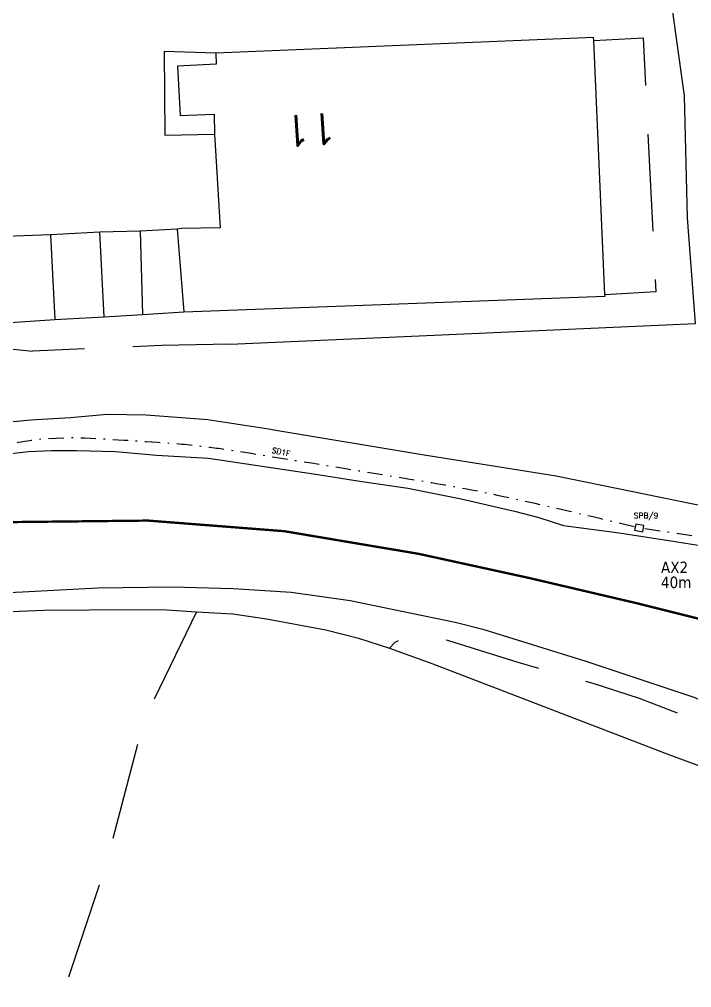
# Model space of a CAD drawing. Extents: x 441020 to 630336, y 432046 to 448236.
# Drawn here: x 628962.4 to 629006.4, y 447514.9 to 447578.3 of the extents above; entities that cross this region are included whole.
import ezdxf

# ---------------------------------------------------------------- set-up
doc = ezdxf.new("R2010")
doc.units = 0
for name, pattern in [('1004', [6, 4, -2]), ('DASHDOT1', [2, 1, -0.5, 0, -0.5]), ('HIDDEN', [9.525, 6.35, -3.175]), ('SDLoops', [2, 1, 0, 1])]:
    doc.linetypes.add(name, pattern=pattern)
doc.layers.get('0').update_dxf_attribs({"color": 222, "linetype": 'CONTINUOUS'})
for name, color, linetype in [('BUILDOUT', 8, 'CONTINUOUS'), ('BUILDPK', 8, 'HIDDEN'), ('BUILDTXT', 8, 'CONTINUOUS'), ('du-EXISTINGBOX', 181, 'CONTINUOUS'), ('du-EXISTINGDUCT-F1', 181, 'DASHDOT1'), ('du-EXISTINGTEXT', 181, 'CONTINUOUS'), ('GENLINE', 8, 'CONTINUOUS'), ('GENPECK', 8, 'HIDDEN'), ('LINES', 7, 'CONTINUOUS'), ('ROAD', 7, 'CONTINUOUS'), ('UTC MOVA LOOP LABELS', 1, 'CONTINUOUS'), ('VEGSUP', 8, 'HIDDEN')]:
    doc.layers.add(name, color=color, linetype=linetype)
doc.styles.add('KTS_TAHOMA', font='tahoma.ttf')
doc.styles.get("Standard").update_dxf_attribs({"font": 'simplex'})

# ---------------------------------------------------------------- blocks, each defined once
blk = doc.blocks.new('SPB')
at = {"flags": 128}
blk.add_lwpolyline([(-0.275, 0.2), (-0.275, -0.2), (0.275, -0.2), (0.275, 0.2)], close=True, dxfattribs=at)

msp = doc.modelspace()

# ---------------------------------------------------------------- linework, layer by layer
at = {"layer": 'BUILDOUT', "flags": 128}
for points in [[(628973.16, 447559.128), (629000.703, 447560.158), (629000.686, 447560.257), (628999.968, 447576.887), (628999.933, 447577.084), (628975.234, 447576.051)], [(628975.234, 447576.051), (628975.257, 447575.344), (628972.743, 447575.203), (628972.909, 447571.982), (628975.128, 447572.071), (628975.158, 447570.756), (628975.535, 447564.628), (628973.003, 447564.585)], [(628972.708, 447564.532), (628973.16, 447559.128)]]:
    msp.add_lwpolyline(points, dxfattribs=at)
at = {"layer": 'BUILDPK', "flags": 128}
msp.add_lwpolyline([(628999.968, 447576.887), (629003.189, 447577.053), (629004.005, 447560.44), (629000.686, 447560.257)], dxfattribs=at)
at = {"layer": 'du-EXISTINGDUCT-F1', "flags": 128}
msp.add_lwpolyline([(629002.588, 447545.069, 0.006657), (628993.95, 447547.067, 0.012658), (628989.37, 447547.942, 0.001355), (628976.767, 447549.986, 0.007942), (628974.611, 447550.294, 0.016324), (628971.779, 447550.56, 0.007123), (628965.947, 447550.9), (628963.83, 447550.799, 0.015985), (628960.351, 447550.252)], format="xyb", dxfattribs=at)
msp.add_lwpolyline([(629016.759, 447542.982), (629003.276, 447544.94)], dxfattribs=at)
at = {"layer": 'GENLINE', "flags": 128}
for points in [[(628976.174, 447557.022), (628987.562, 447557.521), (629006.608, 447558.363), (629006.091, 447565.279), (629005.892, 447573.267), (629004.772, 447581.295)], [(628971.862, 447576.163), (628971.92, 447570.689), (628975.158, 447570.756)], [(628975.234, 447576.051), (628971.862, 447576.163)], [(628973.003, 447564.585), (628972.708, 447564.532), (628970.293, 447564.408), (628967.663, 447564.347), (628964.442, 447564.182), (628961.517, 447564.069), (628961.806, 447558.433)], [(628967.935, 447558.81), (628967.663, 447564.347)], [(628970.293, 447564.408), (628970.449, 447558.951)], [(628964.442, 447564.182), (628964.714, 447558.644)], [(628961.806, 447558.433), (628964.714, 447558.644), (628967.935, 447558.81), (628970.449, 447558.951), (628973.16, 447559.128)], [(628960.574, 447556.792), (628961.2, 447556.7), (628962.219, 447556.678), (628963.256, 447556.557)], [(628854.267, 447536.6), (628865.41, 447538.477), (628875.453, 447540.259), (628884.037, 447541.682), (628891.422, 447542.993), (628894.375, 447543.517), (628904.587, 447544.923), (628914.949, 447546.052), (628930.611, 447548.223), (628947.112, 447550.238), (628954.961, 447551.225), (628957.753, 447551.518), (628960.643, 447551.828), (628963.139, 447552.068), (628965.752, 447552.227), (628968.15, 447552.449), (628970.699, 447552.394), (628974.713, 447552.091), (628978.682, 447551.475), (628979.308, 447551.383), (628988.729, 447549.806), (628997.506, 447548.419), (629007.31, 447546.401)], [(628874.537, 447530.55), (628880.004, 447531.216), (628885.177, 447531.829), (628895.342, 447532.923), (628913.715, 447535.27), (628920.283, 447536.03), (628939.791, 447538.274), (628955.859, 447539.299), (628964.027, 447539.631), (628969.912, 447539.661), (628972.05, 447539.634), (628973.97, 447539.518), (628976.36, 447539.383), (628978.55, 447539.061), (628982.438, 447538.329), (628984.564, 447537.793), (628986.61, 447537.14), (628989.432, 447536.118), (629004.801, 447530.213), (629012.954, 447527.192), (629014.866, 447526.719)]]:
    msp.add_lwpolyline(points, dxfattribs=at)
at = {"layer": 'GENPECK', "flags": 128}
for points in [[(628976.174, 447557.022), (628971.719, 447556.943), (628963.256, 447556.557)], [(629014.359, 447529.574), (629005.661, 447532.804), (629002.937, 447533.844), (628999.918, 447534.831), (628995.005, 447536.193), (628990.485, 447537.625), (628989.645, 447537.781), (628988.428, 447537.768), (628988.115, 447537.814), (628987.229, 447537.657), (628986.951, 447537.506), (628986.61, 447537.14)]]:
    msp.add_lwpolyline(points, dxfattribs=at)
at = {"layer": 'LINES', "linetype": '1004', "const_width": 0.15, "flags": 128}
msp.add_lwpolyline([(628953.029, 447544.494, -0.089147), (628988.506, 447543.308, -0.011232), (629009.848, 447538.305, 3.650149)], format="xyb", dxfattribs=at)
at = {"layer": 'ROAD', "flags": 128}
for points in [[(628961.305, 447549.813), (628962.997, 447550.011), (628964.508, 447550.076), (628966.136, 447550.061), (628968.685, 447550.005), (628971.368, 447549.771), (628974.757, 447549.56), (628981.639, 447548.547), (628984.67, 447548.07), (628987.798, 447547.609), (628991.275, 447546.906), (628994.769, 447546.104), (628996.368, 447545.677), (628997.985, 447545.152), (629001.623, 447544.681), (629005.279, 447544.111), (629007.996, 447543.679), (629010.812, 447543.265), (629011.965, 447543.063)], [(629013.394, 447530.723), (629006.587, 447533.882), (628999.459, 447536.273), (628992.795, 447538.34), (628990.883, 447538.813), (628984.029, 447540.237), (628980.176, 447540.772), (628976.376, 447541.011), (628972.396, 447541.117), (628967.53, 447541.066), (628962.601, 447540.8), (628956.258, 447540.487), (628949.95, 447539.976), (628939.802, 447538.784), (628930.013, 447537.859), (628921.359, 447536.831), (628916.644, 447536.501), (628911.848, 447536.056), (628907.446, 447535.681), (628903.177, 447535.126), (628896.841, 447534.205), (628880.004, 447531.216)]]:
    msp.add_lwpolyline(points, dxfattribs=at)
at = {"layer": 'VEGSUP', "flags": 128}
msp.add_lwpolyline([(628973.97, 447539.518), (628970.56, 447532.463), (628968.009, 447522.808), (628965.309, 447514.671), (628962.379, 447505.721), (628960.193, 447498.122), (628958.763, 447495.878), (628957.434, 447493.753), (628955.131, 447491.567), (628950.352, 447488.281), (628946.455, 447486.147), (628939.474, 447482.907), (628936.139, 447481.096), (628932.008, 447479.591), (628929.291, 447479.108), (628927.268, 447479.521), (628925.918, 447480.947), (628924.674, 447483.834), (628924.334, 447486.435), (628923.845, 447490.563), (628923.238, 447494.67), (628922.283, 447500.046), (628921.787, 447502.842), (628920.353, 447506.802), (628919.54, 447509.319), (628919.375, 447511.626), (628919.732, 447515.792), (628920.125, 447519.071), (628920.138, 447521.745), (628920.369, 447524.559), (628920.769, 447529.169), (628920.65, 447532.876), (628920.283, 447536.03)], dxfattribs=at)

# ---------------------------------------------------------------- block references
at = {"layer": 'du-EXISTINGBOX', "color": 9, "linetype": 'SDLoops', "zscale": 1.000001, "rotation": 349.3760936729714}
msp.add_blockref('SPB', (629002.932, 447545.004), dxfattribs=at)

# ---------------------------------------------------------------- texts
at = {"layer": 'BUILDTXT'}
msp.add_text('11', height=2, rotation=183.56641, dxfattribs=at).set_placement((628983.123, 447572.17))
at = {"layer": 'du-EXISTINGTEXT'}
msp.add_text('SD1F', height=0.36, rotation=347.81301, dxfattribs=at).set_placement((628978.88, 447549.924))
at = {"layer": 'du-EXISTINGTEXT', "linetype": 'SDLoops'}
msp.add_text('SPB/9', height=0.36, dxfattribs=at).set_placement((629002.572, 447545.634))
at = {"layer": 'UTC MOVA LOOP LABELS', "char_height": 0.75, "attachment_point": 1, "style": 'KTS_TAHOMA'}
for s, width, insert in [('AX2', 1.74272, (629004.349, 447542.795)), ('40m', 1.24177, (629004.349, 447541.818))]:
    msp.add_mtext_dynamic_manual_height_columns(s, width=width, gutter_width=1.8, heights=[0], dxfattribs=dict(at, insert=insert))

doc.saveas('drawing.dxf')
